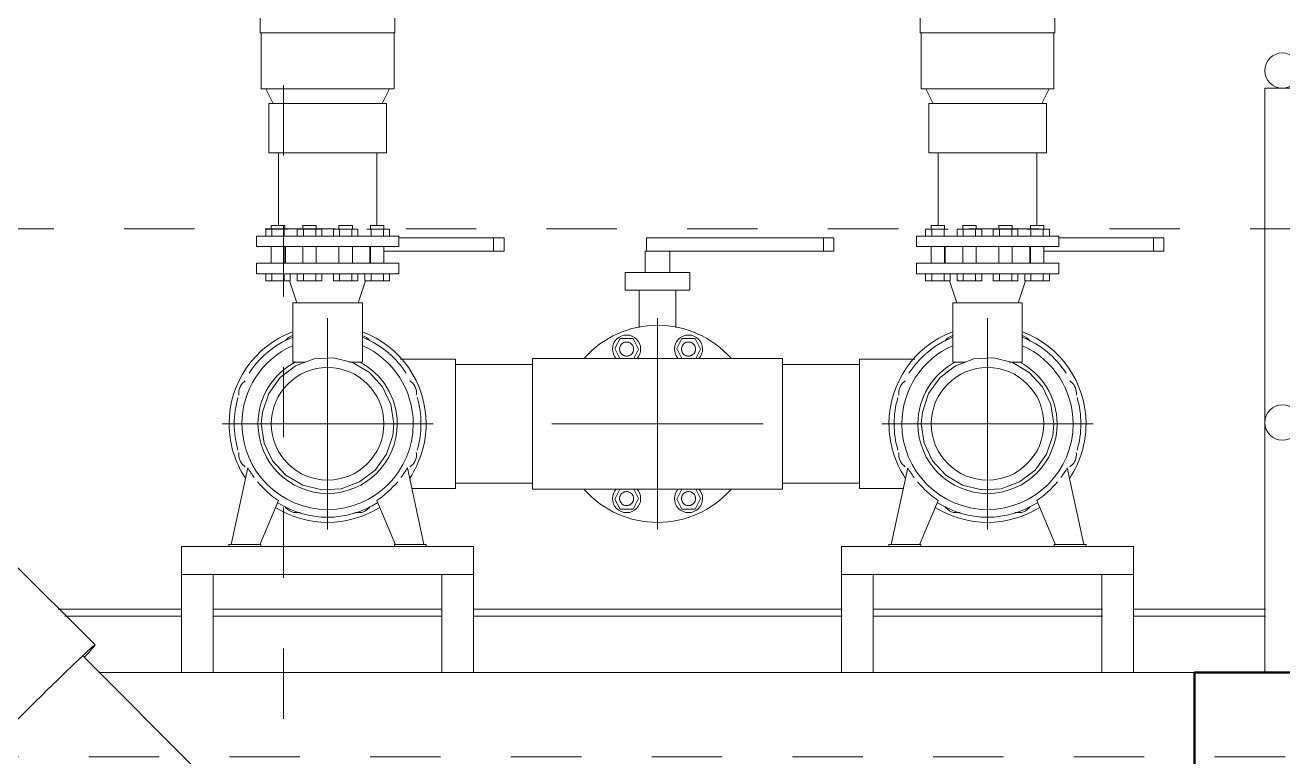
# Model space of a CAD drawing. Header units: metres. Extents: x 62 to 165, y -3 to 9.
# Drawn here: x 111.787 to 113.575, y -0.75 to 0.289 of the extents above; entities that cross this region are included whole.
import ezdxf

# ---------------------------------------------------------------- set-up
doc = ezdxf.new("R2010")
doc.units = ezdxf.units.M
doc.linetypes.add('Centro', pattern=[0.03175, 0.00635, -0.004763, 0.015875, -0.004763])
doc.linetypes.add('Grid Line', pattern=[0.022225, 0.0127, -0.003175, 0.003175, -0.003175])
for name, color, linetype, lineweight in [('A-FLOR', 7, 'Continuous', 18), ('A-FLOR-HRAL', 7, 'Continuous', 18), ('A-FLOR-LEVL', 7, 'Continuous', 9), ('A-GENM', 7, 'Continuous', 18), ('A-WALL', 7, 'Continuous', 18), ('M-EQPM', 7, 'Continuous', 18), ('P-PIPE', 7, 'Continuous', 18), ('P-PIPE-CNTR', 7, 'Continuous', 18), ('S-GRID', 7, 'Continuous', 9)]:
    doc.layers.add(name, color=color, linetype=linetype, lineweight=lineweight)

# ---------------------------------------------------------------- blocks, each defined once
blk = doc.blocks.new('Railing - 50mm-1289786-Corte 02')
at = {"layer": 'A-FLOR-HRAL'}
for p, q in [((-89.1574, 0.2), (-89.1574, -0.63)), ((-89.1574, 0.2), (-89.1324, 0.2)), ((-89.1324, 0.2), (-89.1074, 0.2)), ((-89.1074, -0.63), (-89.1074, 0.2))]:
    blk.add_line(p, q, dxfattribs=at)
blk = doc.blocks.new('Railing - Railing-1292075-Corte 02')
at = {"layer": 'A-FLOR-HRAL'}
for centre, start, end in [((-89.1324, 0.225), 0, 180), ((-89.1324, 0.225), 180, 0), ((-89.1324, -0.275), 0, 180), ((-89.1324, -0.275), 180, 360)]:
    blk.add_arc(centre, 0.025, start, end, dxfattribs=at)
blk.add_blockref('Railing - 50mm-1289786-Corte 02', (0, 0))
blk = doc.blocks.new('AB1_REVER_EST LOSAS_ZZ_ZZ_MO_T_A_rvt-2-Corte 02')
at = {"layer": 'A-FLOR'}
for p, q in [((-90.6966, -0.55), (-90.8625, -0.55)), ((-90.3267, -0.55), (-90.6516, -0.55)), ((-89.7582, -0.55), (-90.2813, -0.55)), ((-89.3879, -0.55), (-89.7138, -0.55)), ((-89.1563, -0.55), (-89.3431, -0.55))]:
    blk.add_line(p, q, dxfattribs=at)
at = {"layer": 'A-WALL'}
blk.add_line((-89.2574, -0.63), (-90.8139, -0.63), dxfattribs=at)
at = {"layer": 'A-WALL', "lineweight": 50}
for p, q in [((-89.2574, -0.63), (-89.2574, -1.4169)), ((-89.0574, -0.63), (-89.2574, -0.63))]:
    blk.add_line(p, q, dxfattribs=at)
at = {"layer": 'A-FLOR-HRAL', "lineweight": 18}
blk.add_blockref('Railing - Railing-1292075-Corte 02', (0, 0), dxfattribs=at)
blk = doc.blocks.new('Tanque Cilindrico - Tanque Cilindrico-1352289-Corte 02')
at = {"layer": 'A-GENM'}
for p, q in [((-90.6965, -0.54), (-90.8723, -0.54)), ((-90.3264, -0.54), (-90.6516, -0.54)), ((-89.7581, -0.54), (-90.2818, -0.54)), ((-89.3881, -0.54), (-89.7133, -0.54)), ((-89.1563, -0.54), (-89.3429, -0.54))]:
    blk.add_line(p, q, dxfattribs=at)
blk = doc.blocks.new('CPVC - Codo - Codo-V81-Corte 02')
at = {"layer": 'P-PIPE', "color": 150, "true_color": 0x007dff}
for p, q in [((-90.5849, 0.359), (-90.5849, 0.2788)), ((-90.3936, 0.2788), (-90.3936, 0.359)), ((-90.5849, 0.2788), (-90.4893, 0.2788)), ((-90.4893, 0.2788), (-90.3936, 0.2788))]:
    blk.add_line(p, q, dxfattribs=at)
blk = doc.blocks.new('Plastico - Reducción - PL - Reducción-1436145-Corte 02')
at = {"layer": 'P-PIPE', "color": 150, "true_color": 0x007dff}
for p, q in [((-90.5837, 0.2788), (-90.5837, 0.1988)), ((-90.3949, 0.1988), (-90.3949, 0.2788)), ((-90.5837, 0.1988), (-90.4893, 0.1988)), ((-90.577, 0.1988), (-90.5666, 0.1781)), ((-90.4893, 0.1988), (-90.3949, 0.1988)), ((-90.4119, 0.1781), (-90.4015, 0.1988)), ((-90.5729, 0.1781), (-90.5729, 0.1081)), ((-90.4057, 0.1781), (-90.5729, 0.1781)), ((-90.4057, 0.1081), (-90.4057, 0.1781)), ((-90.5729, 0.1081), (-90.4057, 0.1081))]:
    blk.add_line(p, q, dxfattribs=at)
blk = doc.blocks.new('Bomba Centrifuga - Horizontal - Bomba Centrifuga - Horizontal-V82-Corte 02')
at = {"layer": 'M-EQPM', "color": 150, "true_color": 0x007dff}
for p, q in [((-90.5693, 0.0048), (-90.5693, 0.0004)), ((-90.5502, 0.0048), (-90.5693, 0.0048)), ((-90.5502, 0.0004), (-90.5502, 0.0048)), ((-90.5244, 0.0048), (-90.5244, 0.0004)), ((-90.5054, 0.0048), (-90.5244, 0.0048)), ((-90.5054, 0.0004), (-90.5054, 0.0048)), ((-90.4731, 0.0048), (-90.4731, 0.0004)), ((-90.4541, 0.0048), (-90.4731, 0.0048)), ((-90.4541, 0.0004), (-90.4541, 0.0048)), ((-90.4283, 0.0048), (-90.4283, 0.0004)), ((-90.4092, 0.0048), (-90.4283, 0.0048)), ((-90.4092, 0.0004), (-90.4092, 0.0048)), ((-90.5904, -0.0102), (-90.5904, -0.0252)), ((-90.3881, -0.0102), (-90.5904, -0.0102)), ((-90.5773, -0.0002), (-90.5685, -0.0002)), ((-90.5773, -0.0102), (-90.5773, -0.0002)), ((-90.5685, -0.0002), (-90.551, -0.0002)), ((-90.5685, -0.0002), (-90.5685, -0.0102)), ((-90.551, -0.0002), (-90.5453, -0.0002)), ((-90.551, -0.0102), (-90.551, -0.0002)), ((-90.5324, -0.0002), (-90.5237, -0.0002)), ((-90.5324, -0.0102), (-90.5324, -0.0002)), ((-90.5237, -0.0002), (-90.5062, -0.0002)), ((-90.5237, -0.0002), (-90.5237, -0.0102)), ((-90.5062, -0.0002), (-90.4974, -0.0002)), ((-90.5062, -0.0102), (-90.5062, -0.0002)), ((-90.4974, -0.0002), (-90.4974, -0.0102)), ((-90.4811, -0.0002), (-90.4724, -0.0002)), ((-90.4811, -0.0102), (-90.4811, -0.0002)), ((-90.4724, -0.0002), (-90.4549, -0.0002)), ((-90.4724, -0.0002), (-90.4724, -0.0102)), ((-90.4549, -0.0002), (-90.4461, -0.0002)), ((-90.4549, -0.0102), (-90.4549, -0.0002)), ((-90.4461, -0.0002), (-90.4461, -0.0102)), ((-90.4333, -0.0002), (-90.4275, -0.0002)), ((-90.4275, -0.0002), (-90.41, -0.0002)), ((-90.4275, -0.0002), (-90.4275, -0.0102)), ((-90.41, -0.0002), (-90.4013, -0.0002)), ((-90.41, -0.0102), (-90.41, -0.0002)), ((-90.4013, -0.0002), (-90.4013, -0.0102)), ((-90.3881, -0.0252), (-90.3881, -0.0102)), ((-90.5904, -0.0252), (-90.3881, -0.0252)), ((-90.5693, -0.0252), (-90.5693, -0.0488)), ((-90.5502, -0.0488), (-90.5502, -0.0252)), ((-90.5493, -0.0252), (-90.5493, -0.0488)), ((-90.5244, -0.0252), (-90.5244, -0.0488)), ((-90.5054, -0.0488), (-90.5054, -0.0252)), ((-90.4731, -0.0252), (-90.4731, -0.0488)), ((-90.4541, -0.0488), (-90.4541, -0.0252)), ((-90.4293, -0.0488), (-90.4293, -0.0252)), ((-90.4283, -0.0252), (-90.4283, -0.0488)), ((-90.4092, -0.0488), (-90.4092, -0.0252)), ((-90.5904, -0.0488), (-90.5904, -0.0638)), ((-90.3881, -0.0488), (-90.5904, -0.0488)), ((-90.3881, -0.0638), (-90.3881, -0.0488)), ((-90.5904, -0.0638), (-90.3881, -0.0638)), ((-90.5773, -0.0738), (-90.5773, -0.0638)), ((-90.5685, -0.0638), (-90.5685, -0.0738)), ((-90.551, -0.0738), (-90.551, -0.0638)), ((-90.5423, -0.0638), (-90.5423, -0.0738)), ((-90.5324, -0.0738), (-90.5324, -0.0638)), ((-90.5237, -0.0638), (-90.5237, -0.0738)), ((-90.5062, -0.0738), (-90.5062, -0.0638)), ((-90.4974, -0.0638), (-90.4974, -0.0738)), ((-90.4811, -0.0738), (-90.4811, -0.0638)), ((-90.4724, -0.0638), (-90.4724, -0.0738)), ((-90.4549, -0.0738), (-90.4549, -0.0638)), ((-90.4461, -0.0638), (-90.4461, -0.0738)), ((-90.4363, -0.0738), (-90.4363, -0.0638)), ((-90.4275, -0.0638), (-90.4275, -0.0738)), ((-90.41, -0.0738), (-90.41, -0.0638)), ((-90.4013, -0.0638), (-90.4013, -0.0738)), ((-90.5685, -0.0738), (-90.5773, -0.0738)), ((-90.551, -0.0738), (-90.5685, -0.0738)), ((-90.5423, -0.0738), (-90.551, -0.0738)), ((-90.5433, -0.0738), (-90.5328, -0.105)), ((-90.5237, -0.0738), (-90.5324, -0.0738)), ((-90.5062, -0.0738), (-90.5237, -0.0738)), ((-90.4974, -0.0738), (-90.5062, -0.0738)), ((-90.4724, -0.0738), (-90.4811, -0.0738)), ((-90.4549, -0.0738), (-90.4724, -0.0738)), ((-90.4461, -0.0738), (-90.4549, -0.0738)), ((-90.4457, -0.105), (-90.4353, -0.0738)), ((-90.4275, -0.0738), (-90.4363, -0.0738)), ((-90.41, -0.0738), (-90.4275, -0.0738)), ((-90.4013, -0.0738), (-90.41, -0.0738)), ((-90.5386, -0.105), (-90.4893, -0.105)), ((-90.5386, -0.1895), (-90.5386, -0.105)), ((-90.4893, -0.105), (-90.4399, -0.105)), ((-90.4399, -0.105), (-90.4399, -0.1895)), ((-90.5206, -0.1895), (-90.5386, -0.1895)), ((-90.4399, -0.1895), (-90.4583, -0.1895)), ((-90.6026, -0.3394), (-90.6262, -0.4485)), ((-90.3523, -0.4485), (-90.3759, -0.3394)), ((-90.5858, -0.4486), (-90.5592, -0.3858)), ((-90.4193, -0.3858), (-90.3928, -0.4486)), ((-90.6968, -0.451), (-90.2818, -0.451)), ((-90.6968, -0.491), (-90.6968, -0.451)), ((-90.6295, -0.4485), (-90.6295, -0.451)), ((-90.5841, -0.4485), (-90.6295, -0.4485)), ((-90.5841, -0.451), (-90.5841, -0.4485)), ((-90.349, -0.4485), (-90.3944, -0.4485)), ((-90.3944, -0.4485), (-90.3944, -0.451)), ((-90.349, -0.451), (-90.349, -0.4485)), ((-90.2818, -0.491), (-90.2818, -0.451)), ((-90.6968, -0.63), (-90.6968, -0.491)), ((-90.6968, -0.491), (-90.6518, -0.491)), ((-90.2818, -0.491), (-90.6968, -0.491)), ((-90.6518, -0.491), (-90.6518, -0.63)), ((-90.3268, -0.63), (-90.3268, -0.491)), ((-90.3268, -0.491), (-90.2818, -0.491)), ((-90.2818, -0.491), (-90.2818, -0.63))]:
    blk.add_line(p, q, dxfattribs=at)
at = {"layer": 'M-EQPM', "color": 150, "true_color": 0x007dff, "flags": 128}
for points in [[(-90.3951, -0.2769), (-90.3992, -0.2494), (-90.4111, -0.2243), (-90.4299, -0.2038), (-90.4538, -0.1896), (-90.4808, -0.1831), (-90.5086, -0.1847), (-90.5347, -0.1944), (-90.5568, -0.2112), (-90.573, -0.2338), (-90.5819, -0.2601), (-90.5835, -0.2769)], [(-90.5835, -0.2769), (-90.5794, -0.3044), (-90.5674, -0.3295), (-90.5486, -0.35), (-90.5247, -0.3642), (-90.4977, -0.3707), (-90.4699, -0.3691), (-90.4439, -0.3594), (-90.4218, -0.3426), (-90.4055, -0.32), (-90.3966, -0.2937), (-90.3951, -0.2769)]]:
    blk.add_lwpolyline(points, dxfattribs=at)
at = {"layer": 'M-EQPM', "color": 150, "true_color": 0x007dff}
for centre, radius, start, end in [((-90.4893, -0.2769), 0.1327, 111.9374, 130.9091), ((-90.4893, -0.2769), 0.1327, 49.0909, 68.0626), ((-90.4893, -0.2769), 0.1217, 114.2334, 180), ((-90.4893, -0.2769), 0.1327, 131.0243, 147.2727), ((-90.4893, -0.2769), 0.1217, 360, 65.7666), ((-90.4893, -0.2769), 0.1327, 32.7273, 48.9757), ((-90.4893, -0.2769), 0.0989, 117.025, 180), ((-90.4893, -0.2769), 0.0989, 0, 62.975), ((-90.4893, -0.2769), 0.08, 0, 180), ((-90.4893, -0.2769), 0.1327, 163.6364, 180), ((-90.4893, -0.2769), 0.1327, 0, 16.3636), ((-90.4893, -0.2769), 0.1327, 180, 196.3636), ((-90.4893, -0.2769), 0.1217, 180, 360), ((-90.4893, -0.2769), 0.0989, 180, 360), ((-90.4893, -0.2769), 0.08, 180, 360), ((-90.4893, -0.2769), 0.1327, 343.6364, 360), ((-90.4817, -0.2699), 0.1395, 209.8938, 216.6706), ((-90.4969, -0.2699), 0.1395, 323.3294, 330.1062), ((-90.4817, -0.2699), 0.1395, 219.7825, 236.2119), ((-90.4969, -0.2699), 0.1395, 303.7881, 320.2175), ((-90.4893, -0.2769), 0.1327, 237.4242, 302.5758)]:
    blk.add_arc(centre, radius, start, end, dxfattribs=at)
blk = doc.blocks.new('Bomba Centrifuga - Horizontal - Bomba Centrifuga - Horizontal-V83-Corte 02')
at = {"layer": 'M-EQPM', "color": 150, "true_color": 0x007dff}
for p, q in [((-89.6315, 0.0048), (-89.6315, 0.0004)), ((-89.6124, 0.0048), (-89.6315, 0.0048)), ((-89.6124, 0.0004), (-89.6124, 0.0048)), ((-89.5866, 0.0048), (-89.5866, 0.0004)), ((-89.5676, 0.0048), (-89.5866, 0.0048)), ((-89.5676, 0.0004), (-89.5676, 0.0048)), ((-89.5353, 0.0048), (-89.5353, 0.0004)), ((-89.5163, 0.0048), (-89.5353, 0.0048)), ((-89.5163, 0.0004), (-89.5163, 0.0048)), ((-89.4905, 0.0048), (-89.4905, 0.0004)), ((-89.4714, 0.0048), (-89.4905, 0.0048)), ((-89.4714, 0.0004), (-89.4714, 0.0048)), ((-89.6526, -0.0102), (-89.6526, -0.0252)), ((-89.4503, -0.0102), (-89.6526, -0.0102)), ((-89.6395, -0.0002), (-89.6307, -0.0002)), ((-89.6395, -0.0102), (-89.6395, -0.0002)), ((-89.6307, -0.0002), (-89.6132, -0.0002)), ((-89.6307, -0.0002), (-89.6307, -0.0102)), ((-89.6132, -0.0002), (-89.6075, -0.0002)), ((-89.6132, -0.0102), (-89.6132, -0.0002)), ((-89.5946, -0.0002), (-89.5859, -0.0002)), ((-89.5946, -0.0102), (-89.5946, -0.0002)), ((-89.5859, -0.0002), (-89.5684, -0.0002)), ((-89.5859, -0.0002), (-89.5859, -0.0102)), ((-89.5684, -0.0002), (-89.5596, -0.0002)), ((-89.5684, -0.0102), (-89.5684, -0.0002)), ((-89.5596, -0.0002), (-89.5596, -0.0102)), ((-89.5433, -0.0002), (-89.5346, -0.0002)), ((-89.5433, -0.0102), (-89.5433, -0.0002)), ((-89.5346, -0.0002), (-89.5171, -0.0002)), ((-89.5346, -0.0002), (-89.5346, -0.0102)), ((-89.5171, -0.0002), (-89.5083, -0.0002)), ((-89.5171, -0.0102), (-89.5171, -0.0002)), ((-89.5083, -0.0002), (-89.5083, -0.0102)), ((-89.4955, -0.0002), (-89.4897, -0.0002)), ((-89.4897, -0.0002), (-89.4722, -0.0002)), ((-89.4897, -0.0002), (-89.4897, -0.0102)), ((-89.4722, -0.0002), (-89.4635, -0.0002)), ((-89.4722, -0.0102), (-89.4722, -0.0002)), ((-89.4635, -0.0002), (-89.4635, -0.0102)), ((-89.4503, -0.0252), (-89.4503, -0.0102)), ((-89.6526, -0.0252), (-89.4503, -0.0252)), ((-89.6315, -0.0252), (-89.6315, -0.0488)), ((-89.6124, -0.0488), (-89.6124, -0.0252)), ((-89.6115, -0.0252), (-89.6115, -0.0488)), ((-89.5866, -0.0252), (-89.5866, -0.0488)), ((-89.5676, -0.0488), (-89.5676, -0.0252)), ((-89.5353, -0.0252), (-89.5353, -0.0488)), ((-89.5163, -0.0488), (-89.5163, -0.0252)), ((-89.4915, -0.0488), (-89.4915, -0.0252)), ((-89.4905, -0.0252), (-89.4905, -0.0488)), ((-89.4714, -0.0488), (-89.4714, -0.0252)), ((-89.6526, -0.0488), (-89.6526, -0.0638)), ((-89.4503, -0.0488), (-89.6526, -0.0488)), ((-89.4503, -0.0638), (-89.4503, -0.0488)), ((-89.6526, -0.0638), (-89.4503, -0.0638)), ((-89.6395, -0.0738), (-89.6395, -0.0638)), ((-89.6307, -0.0638), (-89.6307, -0.0738)), ((-89.6132, -0.0738), (-89.6132, -0.0638)), ((-89.6045, -0.0638), (-89.6045, -0.0738)), ((-89.5946, -0.0738), (-89.5946, -0.0638)), ((-89.5859, -0.0638), (-89.5859, -0.0738)), ((-89.5684, -0.0738), (-89.5684, -0.0638)), ((-89.5596, -0.0638), (-89.5596, -0.0738)), ((-89.5433, -0.0738), (-89.5433, -0.0638)), ((-89.5346, -0.0638), (-89.5346, -0.0738)), ((-89.5171, -0.0738), (-89.5171, -0.0638)), ((-89.5083, -0.0638), (-89.5083, -0.0738)), ((-89.4985, -0.0738), (-89.4985, -0.0638)), ((-89.4897, -0.0638), (-89.4897, -0.0738)), ((-89.4722, -0.0738), (-89.4722, -0.0638)), ((-89.4635, -0.0638), (-89.4635, -0.0738)), ((-89.6307, -0.0738), (-89.6395, -0.0738)), ((-89.6132, -0.0738), (-89.6307, -0.0738)), ((-89.6045, -0.0738), (-89.6132, -0.0738)), ((-89.6055, -0.0738), (-89.595, -0.105)), ((-89.5859, -0.0738), (-89.5946, -0.0738)), ((-89.5684, -0.0738), (-89.5859, -0.0738)), ((-89.5596, -0.0738), (-89.5684, -0.0738)), ((-89.5346, -0.0738), (-89.5433, -0.0738)), ((-89.5171, -0.0738), (-89.5346, -0.0738)), ((-89.5083, -0.0738), (-89.5171, -0.0738)), ((-89.5079, -0.105), (-89.4975, -0.0738)), ((-89.4897, -0.0738), (-89.4985, -0.0738)), ((-89.4722, -0.0738), (-89.4897, -0.0738)), ((-89.4635, -0.0738), (-89.4722, -0.0738)), ((-89.6008, -0.105), (-89.5515, -0.105)), ((-89.6008, -0.1895), (-89.6008, -0.105)), ((-89.5515, -0.105), (-89.5021, -0.105)), ((-89.5021, -0.105), (-89.5021, -0.1895)), ((-89.5828, -0.1895), (-89.6008, -0.1895)), ((-89.5021, -0.1895), (-89.5205, -0.1895)), ((-89.6648, -0.3394), (-89.6884, -0.4485)), ((-89.4145, -0.4485), (-89.4381, -0.3394)), ((-89.648, -0.4486), (-89.6214, -0.3858)), ((-89.4815, -0.3858), (-89.455, -0.4486)), ((-89.759, -0.451), (-89.344, -0.451)), ((-89.759, -0.491), (-89.759, -0.451)), ((-89.6917, -0.4485), (-89.6917, -0.451)), ((-89.6463, -0.4485), (-89.6917, -0.4485)), ((-89.6463, -0.451), (-89.6463, -0.4485)), ((-89.4112, -0.4485), (-89.4566, -0.4485)), ((-89.4566, -0.4485), (-89.4566, -0.451)), ((-89.4112, -0.451), (-89.4112, -0.4485)), ((-89.344, -0.491), (-89.344, -0.451)), ((-89.759, -0.63), (-89.759, -0.491)), ((-89.759, -0.491), (-89.714, -0.491)), ((-89.344, -0.491), (-89.759, -0.491)), ((-89.714, -0.491), (-89.714, -0.63)), ((-89.389, -0.63), (-89.389, -0.491)), ((-89.389, -0.491), (-89.344, -0.491)), ((-89.344, -0.491), (-89.344, -0.63))]:
    blk.add_line(p, q, dxfattribs=at)
at = {"layer": 'M-EQPM', "color": 150, "true_color": 0x007dff, "flags": 128}
for points in [[(-89.4573, -0.2769), (-89.4614, -0.2494), (-89.4733, -0.2243), (-89.4921, -0.2038), (-89.516, -0.1896), (-89.543, -0.1831), (-89.5708, -0.1847), (-89.5969, -0.1944), (-89.619, -0.2112), (-89.6352, -0.2338), (-89.6441, -0.2601), (-89.6457, -0.2769)], [(-89.6457, -0.2769), (-89.6416, -0.3044), (-89.6296, -0.3295), (-89.6108, -0.35), (-89.5869, -0.3642), (-89.5599, -0.3707), (-89.5321, -0.3691), (-89.5061, -0.3594), (-89.484, -0.3426), (-89.4677, -0.32), (-89.4588, -0.2937), (-89.4573, -0.2769)]]:
    blk.add_lwpolyline(points, dxfattribs=at)
at = {"layer": 'M-EQPM', "color": 150, "true_color": 0x007dff}
for centre, radius, start, end in [((-89.5515, -0.2769), 0.1327, 111.9374, 130.9091), ((-89.5515, -0.2769), 0.1327, 32.7273, 68.0626), ((-89.5515, -0.2769), 0.1217, 114.2334, 180), ((-89.5515, -0.2769), 0.1327, 131.0243, 147.2727), ((-89.5515, -0.2769), 0.1217, 360, 65.7666), ((-89.5515, -0.2769), 0.0989, 117.025, 180), ((-89.5515, -0.2769), 0.0989, 0, 62.975), ((-89.5515, -0.2769), 0.08, 0, 180), ((-89.5515, -0.2769), 0.1327, 163.6364, 180), ((-89.5515, -0.2769), 0.1327, 360, 16.3636), ((-89.5515, -0.2769), 0.1327, 180, 196.3636), ((-89.5515, -0.2769), 0.1217, 180, 360), ((-89.5515, -0.2769), 0.0989, 180, 360), ((-89.5515, -0.2769), 0.08, 180, 360), ((-89.5515, -0.2769), 0.1327, 343.6364, 360), ((-89.5439, -0.2699), 0.1395, 209.8938, 216.6706), ((-89.5591, -0.2699), 0.1395, 323.3294, 330.1062), ((-89.5439, -0.2699), 0.1395, 219.7825, 236.2119), ((-89.5591, -0.2699), 0.1395, 303.7881, 320.2175), ((-89.5515, -0.2769), 0.1327, 237.4242, 302.5758)]:
    blk.add_arc(centre, radius, start, end, dxfattribs=at)
blk = doc.blocks.new('Valvula con brida - Estandar - Valvula con brida - Estandar-V84-Corte 02')
at = {"layer": 'P-PIPE'}
for p, q in [((-90.3881, -0.0125), (-90.2533, -0.0125)), ((-90.2386, -0.0125), (-90.2533, -0.0125)), ((-90.2533, -0.0315), (-90.2533, -0.0125)), ((-90.2386, -0.0315), (-90.2386, -0.0125)), ((-90.4283, -0.0315), (-90.4293, -0.0315)), ((-90.2533, -0.0315), (-90.4092, -0.0315)), ((-90.2533, -0.0315), (-90.2386, -0.0315))]:
    blk.add_line(p, q, dxfattribs=at)
for centre, radius, start, end in [((-90.4893, -0.2769), 0.14, 110.7823, 180), ((-90.5333, -0.1707), 0.02, 105.5614, 144.2436), ((-90.4453, -0.1707), 0.02, 35.7564, 74.4386), ((-90.4893, -0.2769), 0.14, 0, 69.2177), ((-90.5955, -0.2329), 0.02, 122.5014, 180), ((-90.383, -0.2329), 0.02, 360, 57.4986), ((-90.5955, -0.2329), 0.02, 180, 188.9422), ((-90.383, -0.2329), 0.02, 351.0578, 360), ((-90.4893, -0.2769), 0.14, 180, 213.4626), ((-90.4893, -0.2769), 0.14, 326.5374, 0), ((-90.5955, -0.3209), 0.02, 171.0578, 180), ((-90.5955, -0.3209), 0.02, 180, 237.4986), ((-90.383, -0.3209), 0.02, 302.5014, 360), ((-90.383, -0.3209), 0.02, 360, 8.9422), ((-90.4893, -0.2769), 0.14, 237.9282, 302.0718), ((-90.5333, -0.3831), 0.02, 213.7566, 285), ((-90.4453, -0.3831), 0.02, 255, 326.2434)]:
    blk.add_arc(centre, radius, start, end, dxfattribs=at)
blk = doc.blocks.new('Valvula con brida - Estandar - Valvula con brida - Estandar-V86-Corte 02')
at = {"layer": 'P-PIPE'}
for p, q in [((-89.4503, -0.0125), (-89.3155, -0.0125)), ((-89.3008, -0.0125), (-89.3155, -0.0125)), ((-89.3155, -0.0315), (-89.3155, -0.0125)), ((-89.3008, -0.0315), (-89.3008, -0.0125)), ((-89.4905, -0.0315), (-89.4915, -0.0315)), ((-89.3155, -0.0315), (-89.4714, -0.0315)), ((-89.3155, -0.0315), (-89.3008, -0.0315))]:
    blk.add_line(p, q, dxfattribs=at)
for centre, radius, start, end in [((-89.5515, -0.2769), 0.14, 110.7823, 180), ((-89.5955, -0.1707), 0.02, 105.5614, 146.2434), ((-89.5075, -0.1707), 0.02, 33.7566, 74.4386), ((-89.5515, -0.2769), 0.14, 0, 69.2177), ((-89.6577, -0.2329), 0.02, 122.5014, 180), ((-89.4452, -0.2329), 0.02, 360, 57.4986), ((-89.6577, -0.2329), 0.02, 180, 188.9422), ((-89.4452, -0.2329), 0.02, 351.0578, 360), ((-89.5515, -0.2769), 0.14, 180, 213.4626), ((-89.5515, -0.2769), 0.14, 326.5374, 360), ((-89.6577, -0.3209), 0.02, 171.0578, 180), ((-89.6577, -0.3209), 0.02, 180, 237.4986), ((-89.4452, -0.3209), 0.02, 302.5014, 360), ((-89.4452, -0.3209), 0.02, 360, 8.9422), ((-89.5515, -0.2769), 0.14, 237.9282, 302.0718), ((-89.5955, -0.3831), 0.02, 213.7566, 285), ((-89.5075, -0.3831), 0.02, 255, 326.2434)]:
    blk.add_arc(centre, radius, start, end, dxfattribs=at)
blk = doc.blocks.new('CPVC - Codo - Codo-V89-Corte 02')
at = {"layer": 'P-PIPE', "color": 150, "true_color": 0x007dff}
for p, q in [((-89.6471, 0.359), (-89.6471, 0.2788)), ((-89.4558, 0.2788), (-89.4558, 0.359)), ((-89.6471, 0.2788), (-89.5515, 0.2788)), ((-89.5515, 0.2788), (-89.4558, 0.2788))]:
    blk.add_line(p, q, dxfattribs=at)
blk = doc.blocks.new('Plastico - Reducción - PL - Reducción-1436936-Corte 02')
at = {"layer": 'P-PIPE', "color": 150, "true_color": 0x007dff}
for p, q in [((-89.6459, 0.2788), (-89.6459, 0.1988)), ((-89.4571, 0.1988), (-89.4571, 0.2788)), ((-89.6459, 0.1988), (-89.4571, 0.1988)), ((-89.6392, 0.1988), (-89.6288, 0.1781)), ((-89.4741, 0.1781), (-89.4637, 0.1988)), ((-89.6351, 0.1781), (-89.6351, 0.1081)), ((-89.5515, 0.1781), (-89.6351, 0.1781)), ((-89.4679, 0.1781), (-89.5515, 0.1781)), ((-89.4679, 0.1081), (-89.4679, 0.1781)), ((-89.6351, 0.1081), (-89.5515, 0.1081)), ((-89.5515, 0.1081), (-89.4679, 0.1081))]:
    blk.add_line(p, q, dxfattribs=at)
blk = doc.blocks.new('CPVC - Codo - Codo-V90-Corte 02')
at = {"layer": 'P-PIPE', "color": 150, "true_color": 0x007dff}
for p, q in [((-89.655, -0.1848), (-89.7332, -0.1848)), ((-89.7332, -0.1848), (-89.7332, -0.2769)), ((-89.7332, -0.2769), (-89.7332, -0.369)), ((-89.7332, -0.369), (-89.6712, -0.369))]:
    blk.add_line(p, q, dxfattribs=at)
blk = doc.blocks.new('CPVC - Codo - Codo-V91-Corte 02')
at = {"layer": 'P-PIPE', "color": 150, "true_color": 0x007dff}
for p, q in [((-90.3075, -0.1848), (-90.3857, -0.1848)), ((-90.3075, -0.2769), (-90.3075, -0.1848)), ((-90.3075, -0.369), (-90.3075, -0.2769)), ((-90.3695, -0.369), (-90.3075, -0.369))]:
    blk.add_line(p, q, dxfattribs=at)
blk = doc.blocks.new('CPVC - Tee - Tee-1155557-Corte 02')
at = {"layer": 'P-PIPE', "color": 150, "true_color": 0x007dff}
for p, q in [((-89.8426, -0.184), (-90.1982, -0.184)), ((-90.1982, -0.184), (-90.1982, -0.2769)), ((-89.8426, -0.2769), (-89.8426, -0.184)), ((-90.1982, -0.2769), (-90.1982, -0.3698)), ((-89.8426, -0.3698), (-89.8426, -0.2769)), ((-90.1982, -0.3698), (-89.8426, -0.3698))]:
    blk.add_line(p, q, dxfattribs=at)
blk = doc.blocks.new('Valvula con brida - Estandar - Valvula con brida - Estandar-V92-Corte 02')
at = {"layer": 'P-PIPE'}
for p, q in [((-90.036, -0.0125), (-90.036, -0.0315)), ((-90.0204, -0.0125), (-90.036, -0.0125)), ((-90.0204, -0.0125), (-89.7844, -0.0125)), ((-89.7697, -0.0125), (-89.7844, -0.0125)), ((-89.7844, -0.0315), (-89.7844, -0.0125)), ((-89.7697, -0.0315), (-89.7697, -0.0125)), ((-90.0379, -0.0315), (-90.0379, -0.0618)), ((-90.0379, -0.0315), (-90.0204, -0.0315)), ((-90.0204, -0.0315), (-90.0116, -0.0315)), ((-89.7844, -0.0315), (-90.0121, -0.0315)), ((-90.0029, -0.0618), (-90.0029, -0.0315)), ((-89.7844, -0.0315), (-89.7697, -0.0315)), ((-90.0663, -0.0618), (-90.0663, -0.0868)), ((-90.0204, -0.0618), (-90.0663, -0.0618)), ((-89.9744, -0.0618), (-90.0204, -0.0618)), ((-89.9744, -0.0868), (-89.9744, -0.0618)), ((-90.0204, -0.0868), (-90.0663, -0.0868)), ((-90.0463, -0.0868), (-90.0463, -0.1401)), ((-89.9744, -0.0868), (-90.0204, -0.0868)), ((-89.9944, -0.1401), (-89.9944, -0.0868)), ((-90.0737, -0.1557), (-90.0809, -0.1701)), ((-90.055, -0.1557), (-90.0737, -0.1557)), ((-90.0475, -0.1707), (-90.055, -0.1557)), ((-89.9857, -0.1557), (-89.9928, -0.1698)), ((-89.967, -0.1557), (-89.9857, -0.1557)), ((-89.9595, -0.1707), (-89.967, -0.1557)), ((-90.0809, -0.1701), (-90.074, -0.184)), ((-90.0542, -0.184), (-90.0475, -0.1707)), ((-89.9928, -0.1698), (-89.9857, -0.184)), ((-89.9662, -0.184), (-89.9595, -0.1707)), ((-90.074, -0.3698), (-90.0809, -0.3837)), ((-90.0475, -0.3831), (-90.0542, -0.3698)), ((-89.986, -0.3698), (-89.9929, -0.3837)), ((-89.9595, -0.3831), (-89.9662, -0.3698)), ((-90.0809, -0.3837), (-90.0737, -0.3981)), ((-90.055, -0.3981), (-90.0475, -0.3831)), ((-89.9929, -0.3837), (-89.9857, -0.3981)), ((-89.967, -0.3981), (-89.9595, -0.3831)), ((-90.0737, -0.3981), (-90.055, -0.3981)), ((-89.9857, -0.3981), (-89.967, -0.3981))]:
    blk.add_line(p, q, dxfattribs=at)
for centre, radius, start, end in [((-90.0204, -0.2769), 0.14, 42.0653, 137.9347), ((-90.0644, -0.1707), 0.02, 360, 180), ((-90.0644, -0.1707), 0.01, 22.5, 202.5), ((-90.0644, -0.1707), 0.01, 101.2339, 108.7661), ((-90.0644, -0.1707), 0.01, 86.2339, 93.7661), ((-90.0644, -0.1707), 0.01, 71.2339, 78.7661), ((-89.9764, -0.1707), 0.02, 360, 180), ((-89.9764, -0.1707), 0.01, 337.5, 157.5), ((-89.9764, -0.1707), 0.01, 101.2339, 108.7661), ((-89.9764, -0.1707), 0.01, 86.2339, 93.7661), ((-89.9764, -0.1707), 0.01, 71.2339, 78.7661), ((-90.0644, -0.1707), 0.02, 180, 222.2076), ((-90.0644, -0.1707), 0.01, 176.2339, 180), ((-90.0644, -0.1707), 0.01, 180, 183.7661), ((-90.0644, -0.1707), 0.01, 161.2339, 168.7661), ((-90.0644, -0.1707), 0.01, 191.2339, 198.7661), ((-90.0644, -0.1707), 0.01, 202.5, 22.5), ((-90.0644, -0.1707), 0.01, 150, 153.7661), ((-90.0644, -0.1707), 0.01, 206.2339, 210), ((-90.0644, -0.1707), 0.01, 116.2339, 120), ((-90.0644, -0.1707), 0.01, 60, 63.7661), ((-90.0644, -0.1707), 0.01, 26.2339, 30), ((-90.0644, -0.1707), 0.01, 330, 333.7661), ((-90.0644, -0.1707), 0.01, 11.2339, 18.7661), ((-90.0644, -0.1707), 0.01, 341.2339, 348.7661), ((-90.0644, -0.1707), 0.01, 0, 3.7661), ((-90.0644, -0.1707), 0.01, 356.2339, 0), ((-90.0644, -0.1707), 0.02, 317.7924, 360), ((-89.9764, -0.1707), 0.02, 180, 222.2076), ((-89.9764, -0.1707), 0.01, 157.5, 337.5), ((-89.9764, -0.1707), 0.01, 176.2339, 180), ((-89.9764, -0.1707), 0.01, 180, 183.7661), ((-89.9764, -0.1707), 0.01, 161.2339, 168.7661), ((-89.9764, -0.1707), 0.01, 191.2339, 198.7661), ((-89.9764, -0.1707), 0.01, 150, 153.7661), ((-89.9764, -0.1707), 0.01, 206.2339, 210), ((-89.9764, -0.1707), 0.01, 116.2339, 120), ((-89.9764, -0.1707), 0.01, 60, 63.7661), ((-89.9764, -0.1707), 0.01, 26.2339, 30), ((-89.9764, -0.1707), 0.01, 330, 333.7661), ((-89.9764, -0.1707), 0.01, 11.2339, 18.7661), ((-89.9764, -0.1707), 0.01, 341.2339, 348.7661), ((-89.9764, -0.1707), 0.01, 0, 3.7661), ((-89.9764, -0.1707), 0.01, 356.2339, 0), ((-89.9764, -0.1707), 0.02, 317.7924, 360), ((-90.0644, -0.1707), 0.01, 240, 243.7661), ((-90.0644, -0.1707), 0.01, 251.2339, 258.7661), ((-90.0644, -0.1707), 0.01, 266.2339, 273.7661), ((-90.0644, -0.1707), 0.01, 281.2339, 288.7661), ((-90.0644, -0.1707), 0.01, 296.2339, 300), ((-89.9764, -0.1707), 0.01, 240, 243.7661), ((-89.9764, -0.1707), 0.01, 251.2339, 258.7661), ((-89.9764, -0.1707), 0.01, 266.2339, 273.7661), ((-89.9764, -0.1707), 0.01, 281.2339, 288.7661), ((-89.9764, -0.1707), 0.01, 296.2339, 300), ((-90.0204, -0.2769), 0.14, 222.0653, 317.9347), ((-90.0644, -0.3831), 0.02, 137.7924, 180), ((-90.0644, -0.3831), 0.01, 337.5, 157.5), ((-90.0644, -0.3831), 0.01, 116.2339, 120), ((-90.0644, -0.3831), 0.01, 101.2339, 108.7661), ((-90.0644, -0.3831), 0.01, 86.2339, 93.7661), ((-90.0644, -0.3831), 0.01, 71.2339, 78.7661), ((-90.0644, -0.3831), 0.01, 60, 63.7661), ((-90.0644, -0.3831), 0.02, 360, 42.2076), ((-89.9764, -0.3831), 0.02, 137.7924, 180), ((-89.9764, -0.3831), 0.01, 22.5, 202.5), ((-89.9764, -0.3831), 0.01, 116.2339, 120), ((-89.9764, -0.3831), 0.01, 101.2339, 108.7661), ((-89.9764, -0.3831), 0.01, 86.2339, 93.7661), ((-89.9764, -0.3831), 0.01, 71.2339, 78.7661), ((-89.9764, -0.3831), 0.01, 60, 63.7661), ((-89.9764, -0.3831), 0.02, 360, 42.2076), ((-90.0644, -0.3831), 0.02, 180, 360), ((-90.0644, -0.3831), 0.01, 157.5, 337.5), ((-90.0644, -0.3831), 0.01, 176.2339, 180), ((-90.0644, -0.3831), 0.01, 180, 183.7661), ((-90.0644, -0.3831), 0.01, 161.2339, 168.7661), ((-90.0644, -0.3831), 0.01, 191.2339, 198.7661), ((-90.0644, -0.3831), 0.01, 150, 153.7661), ((-90.0644, -0.3831), 0.01, 206.2339, 210), ((-90.0644, -0.3831), 0.01, 240, 243.7661), ((-90.0644, -0.3831), 0.01, 251.2339, 258.7661), ((-90.0644, -0.3831), 0.01, 266.2339, 273.7661), ((-90.0644, -0.3831), 0.01, 281.2339, 288.7661), ((-90.0644, -0.3831), 0.01, 296.2339, 300), ((-90.0644, -0.3831), 0.01, 26.2339, 30), ((-90.0644, -0.3831), 0.01, 330, 333.7661), ((-90.0644, -0.3831), 0.01, 11.2339, 18.7661), ((-90.0644, -0.3831), 0.01, 341.2339, 348.7661), ((-90.0644, -0.3831), 0.01, 0, 3.7661), ((-90.0644, -0.3831), 0.01, 356.2339, 0), ((-89.9764, -0.3831), 0.02, 180, 360), ((-89.9764, -0.3831), 0.01, 176.2339, 180), ((-89.9764, -0.3831), 0.01, 180, 183.7661), ((-89.9764, -0.3831), 0.01, 161.2339, 168.7661), ((-89.9764, -0.3831), 0.01, 191.2339, 198.7661), ((-89.9764, -0.3831), 0.01, 202.5, 22.5), ((-89.9764, -0.3831), 0.01, 150, 153.7661), ((-89.9764, -0.3831), 0.01, 206.2339, 210), ((-89.9764, -0.3831), 0.01, 240, 243.7661), ((-89.9764, -0.3831), 0.01, 251.2339, 258.7661), ((-89.9764, -0.3831), 0.01, 266.2339, 273.7661), ((-89.9764, -0.3831), 0.01, 281.2339, 288.7661), ((-89.9764, -0.3831), 0.01, 296.2339, 300), ((-89.9764, -0.3831), 0.01, 26.2339, 30), ((-89.9764, -0.3831), 0.01, 330, 333.7661), ((-89.9764, -0.3831), 0.01, 11.2339, 18.7661), ((-89.9764, -0.3831), 0.01, 341.2339, 348.7661), ((-89.9764, -0.3831), 0.01, 0, 3.7661), ((-89.9764, -0.3831), 0.01, 356.2339, 0)]:
    blk.add_arc(centre, radius, start, end, dxfattribs=at)
blk = doc.blocks.new('CPVC - Codo - Codo-V93-Corte 02')
at = {"layer": 'P-PIPE', "color": 150, "true_color": 0x007dff}
for p, q in [((-91.2167, -0.2689), (-91.2206, -0.2689)), ((-90.8198, -0.5911), (-90.9404, -0.4706)), ((-91.2248, -0.7549), (-91.1043, -0.8755))]:
    blk.add_line(p, q, dxfattribs=at)
at = {"layer": 'P-PIPE', "color": 150, "true_color": 0x007dff, "flags": 128}
for points in [[(-91.3629, -0.3278), (-91.3318, -0.3024), (-91.298, -0.2844), (-91.2638, -0.2736), (-91.231, -0.2692), (-91.2206, -0.2689)], [(-91.3629, -0.3278), (-91.3883, -0.3589), (-91.4063, -0.3927), (-91.4171, -0.4269), (-91.4215, -0.4597), (-91.4208, -0.4899), (-91.4164, -0.5165), (-91.4095, -0.5393), (-91.4014, -0.5583), (-91.393, -0.5738), (-91.385, -0.5863), (-91.3775, -0.5962), (-91.3708, -0.6044), (-91.3642, -0.6119), (-91.3564, -0.6204), (-91.3464, -0.6311), (-91.333, -0.645), (-91.3158, -0.6628), (-91.2946, -0.6845), (-91.2697, -0.7098), (-91.242, -0.7377), (-91.2248, -0.7549)], [(-91.0659, -0.3422), (-91.0644, -0.3438), (-91.0598, -0.3487), (-91.0518, -0.3573), (-91.0397, -0.3698), (-91.0234, -0.3866), (-91.0028, -0.4077), (-90.9784, -0.4323), (-90.9513, -0.4596), (-90.9404, -0.4706)]]:
    blk.add_lwpolyline(points, dxfattribs=at)
at = {"layer": 'P-PIPE', "color": 150, "true_color": 0x007dff}
for centre, major_axis, ratio, start_param, end_param in [((-91.2167, -0.47), (0, 0.2011), 0.999733, 5.296155, 6.343601), ((-90.962, -0.7333), (0.1422, 0.1422), 0.016339, 5.810363, 7.870323), ((-90.962, -0.7333), (0.1422, 0.1422), 0.016339, 1.587138, 3.614709)]:
    blk.add_ellipse(centre, major_axis=major_axis, ratio=ratio, start_param=start_param, end_param=end_param, dxfattribs=at)
blk = doc.blocks.new('AB1_REVER_SAN_ZZ_ZZ_MO_T_A_rvt-2-Corte 02')
at = {"layer": 'P-PIPE', "color": 150, "true_color": 0x007dff}
for p, q in [((-90.5593, 0.1081), (-90.5593, 0.0048)), ((-90.4193, 0.0048), (-90.4193, 0.1081)), ((-89.6215, 0.1081), (-89.6215, 0.0048)), ((-89.4815, 0.0048), (-89.4815, 0.1081)), ((-90.1982, -0.1928), (-90.3075, -0.1928)), ((-89.7332, -0.1928), (-89.8426, -0.1928)), ((-90.3075, -0.361), (-90.1982, -0.361)), ((-89.8426, -0.361), (-89.7332, -0.361)), ((-90.6754, -0.7684), (-90.8364, -0.6075))]:
    blk.add_line(p, q, dxfattribs=at)
at = {"layer": 'P-PIPE-CNTR', "color": 150, "true_color": 0x007dff}
for p, q in [((-90.4893, -0.4269), (-90.4893, -0.1269)), ((-90.0204, -0.4269), (-90.0204, -0.1269)), ((-89.5515, -0.4269), (-89.5515, -0.1269)), ((-90.6393, -0.2769), (-90.3393, -0.2769)), ((-90.1704, -0.2769), (-89.8704, -0.2769)), ((-89.7015, -0.2769), (-89.4015, -0.2769))]:
    blk.add_line(p, q, dxfattribs=at)
at = {"layer": 'A-GENM', "lineweight": 18}
blk.add_blockref('Tanque Cilindrico - Tanque Cilindrico-1352289-Corte 02', (0, 0), dxfattribs=at)
at = {"layer": 'M-EQPM', "lineweight": 18}
for name in ['Bomba Centrifuga - Horizontal - Bomba Centrifuga - Horizontal-V82-Corte 02', 'Bomba Centrifuga - Horizontal - Bomba Centrifuga - Horizontal-V83-Corte 02']:
    blk.add_blockref(name, (0, 0), dxfattribs=at)
at = {"layer": 'P-PIPE', "lineweight": 18}
for name in ['CPVC - Codo - Codo-V81-Corte 02', 'CPVC - Codo - Codo-V89-Corte 02', 'Plastico - Reducción - PL - Reducción-1436145-Corte 02', 'Plastico - Reducción - PL - Reducción-1436936-Corte 02', 'Valvula con brida - Estandar - Valvula con brida - Estandar-V84-Corte 02', 'Valvula con brida - Estandar - Valvula con brida - Estandar-V92-Corte 02', 'Valvula con brida - Estandar - Valvula con brida - Estandar-V86-Corte 02', 'CPVC - Codo - Codo-V91-Corte 02', 'CPVC - Tee - Tee-1155557-Corte 02', 'CPVC - Codo - Codo-V90-Corte 02', 'CPVC - Codo - Codo-V93-Corte 02']:
    blk.add_blockref(name, (0, 0), dxfattribs=at)

msp = doc.modelspace()

# ---------------------------------------------------------------- linework, layer by layer
at = {"layer": 'A-FLOR-LEVL', "color": 9, "linetype": 'Centro', "true_color": 0xc0c0c0}
for p, q in [((105.3282, 0), (137.58, 0)), ((105.2777, -0.75), (137.58, -0.75))]:
    msp.add_line(p, q, dxfattribs=at)
at = {"layer": 'S-GRID', "color": 253, "linetype": 'Grid Line', "true_color": 0xaaaaaa}
msp.add_line((112.1545, -2.6959), (112.1545, 8.9334), dxfattribs=at)

# ---------------------------------------------------------------- block references
at = {"lineweight": 5}
for name in ['AB1_REVER_SAN_ZZ_ZZ_MO_T_A_rvt-2-Corte 02', 'AB1_REVER_EST LOSAS_ZZ_ZZ_MO_T_A_rvt-2-Corte 02']:
    msp.add_blockref(name, (202.7064, 0), dxfattribs=at)

doc.saveas('drawing.dxf')
